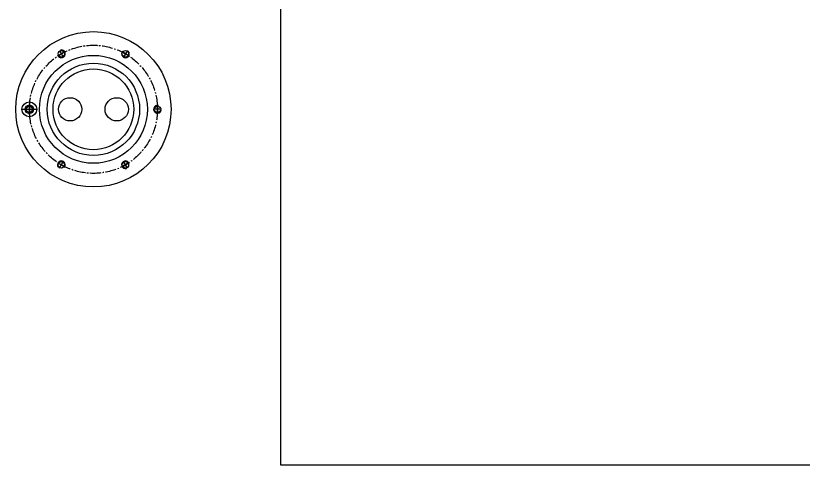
# Model space of a CAD drawing. Header units: millimetres. Extents: x -4251 to 2609, y -1673 to 4048.
# Drawn here: x -2208 to -1701, y 3043 to 3332 of the extents above; entities that cross this region are included whole.
import ezdxf

# ---------------------------------------------------------------- set-up
doc = ezdxf.new("R2010")
doc.units = ezdxf.units.MM
doc.linetypes.add('CENTER', pattern=[50.8, 31.75, -6.35, 6.35, -6.35])
doc.linetypes.add('CENTER1', pattern=[10, 7, -1, 1, -1])
doc.layers.add('CENTER', color=1, linetype='CENTER')
doc.layers.add('THIN', color=3, linetype='Continuous')

msp = doc.modelspace()

# ---------------------------------------------------------------- linework, layer by layer
at = {"elevation": 0}
msp.add_lwpolyline([(-190.3583, 3043.0216), (-2037.2466, 3043.0216), (-2037.2466, 3985.6339)], dxfattribs=at)
for centre, radius in [((-2157.958, 3272.1566, 0), 50), ((-2157.958, 3272.1566, 0), 34.75), ((-2178.583, 3307.8801, 0), 2.067), ((-2137.333, 3307.8801, 0), 2.067), ((-2157.958, 3272.1566, 0), 29.75), ((-2157.958, 3272.1566, 0), 26), ((-2199.208, 3272.1566, 0), 4.75), ((-2172.958, 3272.1566, 0), 7.5), ((-2142.958, 3272.1566, 0), 7.5), ((-2199.208, 3272.1566, 0), 2.75), ((-2199.208, 3272.1566, 0), 2.067), ((-2116.708, 3272.1566, 0), 2.067), ((-2178.583, 3236.433, 0), 2.067), ((-2137.333, 3236.433, 0), 2.067)]:
    msp.add_circle(centre, radius)
at = {"color": 1, "linetype": 'CENTER1'}
msp.add_circle((-2157.958, 3272.1566, 0), 41.25, dxfattribs=at)
at = {"layer": 'CENTER'}
for p, q in [((-2176.418, 3309.1301, 0), (-2180.7481, 3306.6301, 0)), ((-2179.833, 3310.0452, 0), (-2177.333, 3305.715, 0)), ((-2135.168, 3306.6301, 0), (-2139.4981, 3309.1301, 0)), ((-2136.083, 3310.0452, 0), (-2138.583, 3305.715, 0)), ((-2199.208, 3276.9066, 0), (-2199.208, 3267.4066, 0)), ((-2203.958, 3272.1566, 0), (-2194.458, 3272.1566, 0)), ((-2114.208, 3272.1566, 0), (-2119.208, 3272.1566, 0)), ((-2116.708, 3269.6566, 0), (-2116.708, 3274.6566, 0)), ((-2180.7481, 3237.683, 0), (-2176.418, 3235.183, 0)), ((-2179.833, 3234.2679, 0), (-2177.333, 3238.5981, 0)), ((-2139.4981, 3235.183, 0), (-2135.168, 3237.683, 0)), ((-2136.083, 3234.2679, 0), (-2138.583, 3238.5981, 0))]:
    msp.add_line(p, q, dxfattribs=at)
at = {"layer": 'THIN'}
for centre, start, end in [((-2178.583, 3307.8801, 0), 195, 105), ((-2137.333, 3307.8801, 0), 135, 45), ((-2199.208, 3272.1566, 0), 255, 165), ((-2116.708, 3272.1566, 0), 75, 345), ((-2178.583, 3236.433, 0), 315, 225), ((-2137.333, 3236.433, 0), 15, 285)]:
    msp.add_arc(centre, 2.5, start, end, dxfattribs=at)

doc.saveas('drawing.dxf')
